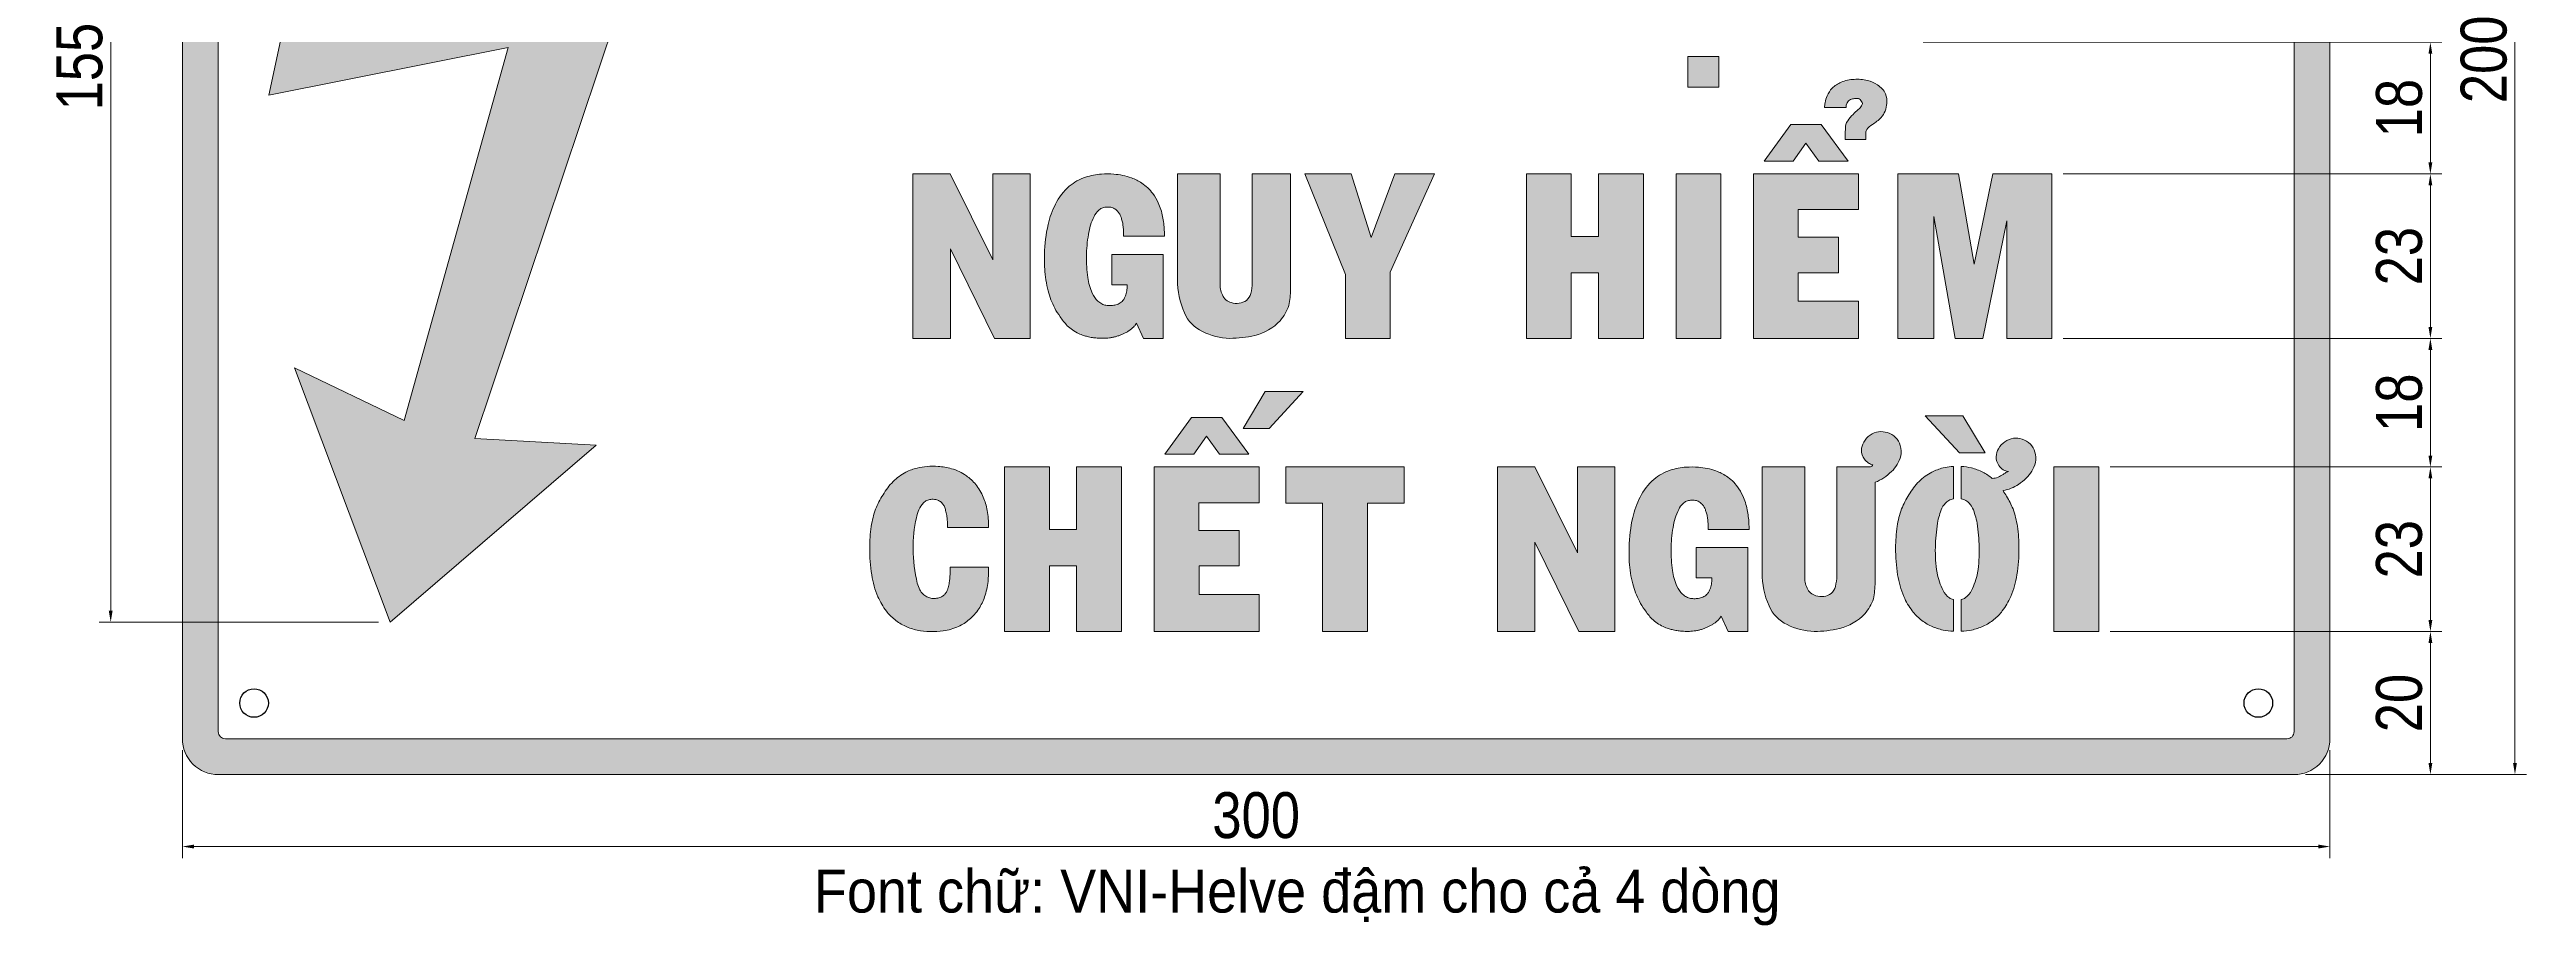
# Model space of a CAD drawing. Header units: millimetres. Extents: x -23083795 to 376618, y 113268 to 3804440.
# Drawn here: x 323511 to 326750, y 125087 to 126233 of the extents above; entities that cross this region are included whole.
import ezdxf

# ---------------------------------------------------------------- set-up
doc = ezdxf.new("R2010")
doc.units = ezdxf.units.MM
doc.header["$LTSCALE"] = 6
doc.layers.add('Netcoban', color=4, linetype='Continuous', lineweight=25)
doc.layers.add('Text', color=7, linetype='Continuous', lineweight=13)
doc.styles.get("Standard").update_dxf_attribs({"font": 'VHELVCN_1.TTF', "height": 60})
doc.styles.add('VNI-HELVE', font='VHELVEN_0.TTF', dxfattribs={"width": 0.9})
doc.dimstyles.new('ISO-5', dxfattribs={"dimtxt": 6, "dimasz": 15, "dimexe": 15, "dimexo": 15, "dimgap": 10, "dimtad": 1, "dimtoh": 1, "dimdec": 1, "dimlfac": 0.166667, "dimtxsty": 'Standard', "dimcen": 25, "dimclrd": 7, "dimclre": 7, "dimadec": 0, "dimazin": 0, "dimtfac": 1, "dimtdec": 1, "dimtmove": 0, "dimatfit": 3, "dimfxl": 1, "dimlwd": 0, "dimlwe": 0, "dimarcsym": 0})

# ---------------------------------------------------------------- blocks, each defined once
blk = doc.blocks.new('*D328')
at = {"layer": 'Defpoints', "color": 0, "transparency": 16777216}
for p in [(325946.4, 126242.9), (326624.6, 126242.9), (326129.6, 126070.6)]:
    blk.add_point(p, dxfattribs=at)
at = {"layer": 'Netcoban', "color": 7, "lineweight": 0, "transparency": 16777216}
for p, q in [((325961.4, 126242.9), (326639.6, 126242.9)), ((326624.6, 126085.6), (326624.6, 126227.9)), ((326144.6, 126070.6), (326639.6, 126070.6))]:
    blk.add_line(p, q, dxfattribs=at)
at = {"layer": 'Netcoban', "color": 7, "transparency": 16777216}
for points in [[(326622.1, 126227.9), (326627.1, 126227.9), (326624.6, 126242.9)], [(326622.1, 126085.6), (326627.1, 126085.6), (326624.6, 126070.6)]]:
    blk.add_solid(points, dxfattribs=at)
at = {"layer": 'Netcoban', "color": 0, "transparency": 16777216, "insert": (326583.9, 126156.8), "char_height": 60, "attachment_point": 5, "rotation": 90}
blk.add_mtext('18', dxfattribs=at)
blk = doc.blocks.new('*D329')
at = {"layer": 'Defpoints', "color": 0, "transparency": 16777216}
for p in [(326129.6, 126070.6), (326129.6, 125855.4), (326624.6, 125855.4)]:
    blk.add_point(p, dxfattribs=at)
at = {"layer": 'Netcoban', "color": 7, "lineweight": 0, "transparency": 16777216}
for p, q in [((326144.6, 126070.6), (326639.6, 126070.6)), ((326624.6, 126055.6), (326624.6, 125870.4)), ((326144.6, 125855.4), (326639.6, 125855.4))]:
    blk.add_line(p, q, dxfattribs=at)
at = {"layer": 'Netcoban', "color": 7, "transparency": 16777216}
for points in [[(326622.1, 126055.6), (326627.1, 126055.6), (326624.6, 126070.6)], [(326622.1, 125870.4), (326627.1, 125870.4), (326624.6, 125855.4)]]:
    blk.add_solid(points, dxfattribs=at)
at = {"layer": 'Netcoban', "color": 0, "transparency": 16777216, "insert": (326583.9, 125963), "char_height": 60, "attachment_point": 5, "rotation": 90}
blk.add_mtext('23', dxfattribs=at)
blk = doc.blocks.new('*D330')
at = {"layer": 'Defpoints', "color": 0, "transparency": 16777216}
for p in [(326129.6, 125855.4), (326624.6, 125855.4), (326191, 125687.1)]:
    blk.add_point(p, dxfattribs=at)
at = {"layer": 'Netcoban', "color": 7, "lineweight": 0, "transparency": 16777216}
for p, q in [((326144.6, 125855.4), (326639.6, 125855.4)), ((326624.6, 125702.1), (326624.6, 125840.4)), ((326206, 125687.1), (326639.6, 125687.1))]:
    blk.add_line(p, q, dxfattribs=at)
at = {"layer": 'Netcoban', "color": 7, "transparency": 16777216}
for points in [[(326622.1, 125840.4), (326627.1, 125840.4), (326624.6, 125855.4)], [(326622.1, 125702.1), (326627.1, 125702.1), (326624.6, 125687.1)]]:
    blk.add_solid(points, dxfattribs=at)
at = {"layer": 'Netcoban', "color": 0, "transparency": 16777216, "insert": (326583.9, 125771.2), "char_height": 60, "attachment_point": 5, "rotation": 90}
blk.add_mtext('18', dxfattribs=at)
blk = doc.blocks.new('*D331')
at = {"layer": 'Defpoints', "color": 0, "transparency": 16777216}
for p in [(326191, 125687.1), (326191, 125471.8), (326624.6, 125471.8)]:
    blk.add_point(p, dxfattribs=at)
at = {"layer": 'Netcoban', "color": 7, "lineweight": 0, "transparency": 16777216}
for p, q in [((326206, 125687.1), (326639.6, 125687.1)), ((326624.6, 125672.1), (326624.6, 125486.8)), ((326206, 125471.8), (326639.6, 125471.8))]:
    blk.add_line(p, q, dxfattribs=at)
at = {"layer": 'Netcoban', "color": 7, "transparency": 16777216}
for points in [[(326622.1, 125672.1), (326627.1, 125672.1), (326624.6, 125687.1)], [(326622.1, 125486.8), (326627.1, 125486.8), (326624.6, 125471.8)]]:
    blk.add_solid(points, dxfattribs=at)
at = {"layer": 'Netcoban', "color": 0, "transparency": 16777216, "insert": (326583.9, 125579.5), "char_height": 60, "attachment_point": 5, "rotation": 90}
blk.add_mtext('23', dxfattribs=at)
blk = doc.blocks.new('*D332')
at = {"layer": 'Defpoints', "color": 0, "transparency": 16777216}
for p in [(326191, 125471.8), (326624.6, 125471.8), (326446.4, 125284.6)]:
    blk.add_point(p, dxfattribs=at)
at = {"layer": 'Netcoban', "color": 7, "lineweight": 0, "transparency": 16777216}
for p, q in [((326206, 125471.8), (326639.6, 125471.8)), ((326624.6, 125299.6), (326624.6, 125456.8)), ((326461.4, 125284.6), (326639.6, 125284.6))]:
    blk.add_line(p, q, dxfattribs=at)
at = {"layer": 'Netcoban', "color": 7, "transparency": 16777216}
for points in [[(326622.1, 125456.8), (326627.1, 125456.8), (326624.6, 125471.8)], [(326622.1, 125299.6), (326627.1, 125299.6), (326624.6, 125284.6)]]:
    blk.add_solid(points, dxfattribs=at)
at = {"layer": 'Netcoban', "color": 0, "transparency": 16777216, "insert": (326583.9, 125378.2), "char_height": 60, "attachment_point": 5, "rotation": 90}
blk.add_mtext('20', dxfattribs=at)
blk = doc.blocks.new('*D333')
at = {"layer": 'Defpoints', "color": 0, "transparency": 16777216}
for p in [(326489.4, 127156.6), (326489.4, 125284.6), (326735.2, 125284.6)]:
    blk.add_point(p, dxfattribs=at)
at = {"layer": 'Netcoban', "color": 7, "lineweight": 0, "transparency": 16777216}
for p, q in [((326504.4, 127156.6), (326750.2, 127156.6)), ((326735.2, 127141.6), (326735.2, 125299.6)), ((326504.4, 125284.6), (326750.2, 125284.6))]:
    blk.add_line(p, q, dxfattribs=at)
at = {"layer": 'Netcoban', "color": 7, "transparency": 16777216}
for points in [[(326732.7, 127141.6), (326737.7, 127141.6), (326735.2, 127156.6)], [(326732.7, 125299.6), (326737.7, 125299.6), (326735.2, 125284.6)]]:
    blk.add_solid(points, dxfattribs=at)
at = {"layer": 'Netcoban', "color": 0, "transparency": 16777216, "insert": (326694.6, 126220.6), "char_height": 60, "attachment_point": 5, "rotation": 90}
blk.add_mtext('200', dxfattribs=at)
blk = doc.blocks.new('*D336')
at = {"layer": 'Defpoints', "color": 0, "transparency": 16777216}
for p in [(323962, 126938.3), (323591.4, 125484), (323956.6, 125484)]:
    blk.add_point(p, dxfattribs=at)
at = {"layer": 'Netcoban', "color": 7, "lineweight": 0, "transparency": 16777216}
for p, q in [((323947, 126938.3), (323576.4, 126938.3)), ((323591.4, 126923.3), (323591.4, 125499)), ((323941.6, 125484), (323576.4, 125484))]:
    blk.add_line(p, q, dxfattribs=at)
at = {"layer": 'Netcoban', "color": 7, "transparency": 16777216}
for points in [[(323588.9, 126923.3), (323593.9, 126923.3), (323591.4, 126938.3)], [(323588.9, 125499), (323593.9, 125499), (323591.4, 125484)]]:
    blk.add_solid(points, dxfattribs=at)
at = {"layer": 'Netcoban', "color": 0, "transparency": 16777216, "insert": (323550.8, 126211.1), "char_height": 60, "attachment_point": 5, "rotation": 90}
blk.add_mtext('155', dxfattribs=at)
blk = doc.blocks.new('*D337')
at = {"layer": 'Defpoints', "color": 0, "transparency": 16777216}
for p in [(323685.2, 125331.4), (326493.2, 125331.4), (323685.2, 125190.4)]:
    blk.add_point(p, dxfattribs=at)
at = {"layer": 'Netcoban', "color": 7, "lineweight": 0, "transparency": 16777216}
for p, q in [((323685.2, 125316.4), (323685.2, 125175.4)), ((326493.2, 125316.4), (326493.2, 125175.4)), ((326478.2, 125190.4), (323700.2, 125190.4))]:
    blk.add_line(p, q, dxfattribs=at)
at = {"layer": 'Netcoban', "color": 7, "transparency": 16777216}
for points in [[(323700.2, 125192.9), (323700.2, 125187.9), (323685.2, 125190.4)], [(326478.2, 125192.9), (326478.2, 125187.9), (326493.2, 125190.4)]]:
    blk.add_solid(points, dxfattribs=at)
at = {"layer": 'Netcoban', "color": 0, "transparency": 16777216, "insert": (325089.2, 125231.1), "char_height": 60, "attachment_point": 5}
blk.add_mtext('300', dxfattribs=at)

msp = doc.modelspace()

# ---------------------------------------------------------------- hatches: boundary and pattern name
at = {"layer": 'Text'}
h = msp.add_hatch(color=1, dxfattribs=at)
h.paths.add_polyline_path([(326493.22156, 127109.82052, 0.4142135624), (326446.42156, 127156.62052), (323732.02156, 127156.62052, 0.4142135624), (323685.22156, 127109.82052), (323685.22156, 125331.42052, 0.4142135624), (323732.02156, 125284.62052), (326446.42156, 125284.62052, 0.4142135624), (326493.22156, 125331.42052)])
h.paths.add_polyline_path([(323732.02156, 127100.46052, -0.4142135624), (323741.38156, 127109.82052), (326437.06156, 127109.82052, -0.4142135624), (326446.42156, 127100.46052), (326446.42156, 125340.78052, -0.4142135624), (326437.06156, 125331.42052), (323741.38156, 125331.42052, -0.4142135624), (323732.02156, 125340.78052)], flags=16)
for color, points in [(1, [(324186.67422, 126938.28005), (323962.03422, 126938.28005), (323798.3689, 126173.69168), (324111.31072, 126236.28005), (323975.33408, 125748.14917), (323831.75607, 125816.73874), (323956.64735, 125484.00881), (324226.2865, 125715.52936), (324067.4849, 125724.52237), (324298.51072, 126414.12005), (323989.63072, 126348.60005)]), (7, [(325694.31144, 126224.14357), (325653.58667, 126224.14357), (325653.58667, 126184.03748), (325694.31144, 126184.03748)]), (7, [(325912.14272, 126175.46188, 0.1556676079), (325901.61305, 126187.071, 0.0987984203), (325888.35173, 126192.82401, 0.0837614333), (325870.9516, 126194.38264, 0.0905455), (325854.18652, 126190.63244, 0.0863099974), (325842.27785, 126182.82308, 0.0731346615), (325835.84196, 126172.81667, 0.0677143528), (325833.1361, 126163.84845, 0.032309865), (325832.31339, 126157.64755), (325860.56386, 126157.64755, -0.3185355404), (325866.25009, 126168.00468, -0.099377674), (325871.36651, 126169.20135, -0.0021465085), (325875.33997, 126169.31009, -0.2662274054), (325879.74884, 126166.91685, 0.0012844063), (325881.59643, 126163.9413, -0.2675841252), (325881.67687, 126161.66424, -0.0026635562), (325880.70749, 126159.85959, -0.107330514), (325876.4089, 126154.87969, 0.0438680462), (325869.71104, 126148.48627, 0.0309649176), (325862.64163, 126140.18529, 0.1683210229), (325859.68133, 126130.32435, -0.0714530581), (325859.17761, 126125.34364), (325859.17761, 126115.58245), (325886.23562, 126115.58245), (325886.23562, 126122.83465, -0.1701869887), (325887.61504, 126128.55274, -0.1182216969), (325895.07664, 126135.36944, 0.0620834901), (325906.32669, 126144.29016, 0.0848101348), (325911.56078, 126152.81418, 0.0713361106), (325913.92325, 126163.00296, 0.1164954554)]), (7, [(325828.11554, 126135.49892), (325788.34622, 126135.49892), (325753.50393, 126087.48757), (325791.39764, 126087.48757), (325808.01206, 126110.84203), (325824.9677, 126087.48757), (325863.10874, 126087.48757)]), (7, [(324793.72393, 126070.63957), (324745.04903, 126070.63957), (324745.04903, 125958.24827), (324689.18078, 126070.63957), (324640.39184, 126070.63957), (324640.39184, 125855.35957), (324689.35701, 125855.35957), (324689.35701, 125972.4286), (324746.88129, 125855.35957), (324793.72393, 125855.35957)]), (7, [(324961.07799, 126032.93493, 0.0548915296), (324954.04202, 126044.88415, 0.0880715821), (324939.5542, 126058.60394, 0.0609793307), (324926.00656, 126065.4773, 0.0700551741), (324903.04391, 126070.29596, 0.0370456507), (324887.09018, 126070.41863, 0.0659222394), (324866.08915, 126066.37707, 0.0936032839), (324844.83967, 126054.4102, 0.0948780463), (324827.00557, 126031.5387, 0.061963803), (324817.15622, 126004.43807, 0.0499158139), (324812.44393, 125965.73525, 0.0217994878), (324812.69037, 125946.38517, 0.0521917773), (324817.23663, 125917.62707, 0.0593789756), (324825.91327, 125895.03892, 0.0490981786), (324832.92066, 125883.78862, 0.0570133426), (324842.27262, 125872.01903, 0.0453588282), (324848.97441, 125866.44198, 0.043361269), (324857.05153, 125861.77778, 0.0272855103), (324863.73761, 125859.16326, 0.0204440213), (324868.55311, 125857.79714, 0.0163862261), (324874.98353, 125856.49155, 0.0124381088), (324881.1981, 125855.80708, 0.0104073665), (324885.52107, 125855.55725, 0.0014834235), (324889.07459, 125855.48751, 0.0158682801), (324893.32801, 125855.61718, 0.026303823), (324897.39178, 125856.02657, 0.0166986898), (324901.93427, 125856.81569, 0.0252953643), (324906.07857, 125857.8649, 0.0279985443), (324910.53119, 125859.32183, 0.0225218165), (324914.32632, 125860.83823, 0.0153851707), (324918.09972, 125862.625, 0.0183156558), (324921.69387, 125864.68206, 0.0153696193), (324924.90826, 125866.88787, 0.0260894592), (324927.96276, 125869.4525, 0.0363904574), (324929.70108, 125871.20101, 0.0006324631), (324931.01867, 125872.73871, 0.022567103), (324932.89847, 125875.28553), (324941.96266, 125855.35957), (324967.52447, 125855.35957), (324967.52447, 125965.38381), (324900.31638, 125965.38381), (324900.31638, 125925.65064), (324920.55791, 125925.65064, -0.0281193953), (324920.25843, 125919.18347, -0.0588228478), (324918.91061, 125912.253, -0.0196332036), (324917.14205, 125908.26316, -0.0585202178), (324914.86455, 125904.84629, -0.1019460542), (324910.11247, 125900.97448, -0.0597458165), (324904.26372, 125898.91393, -0.0334777313), (324898.80029, 125898.27517, -0.0503441457), (324892.65752, 125898.70068, -0.0741120564), (324887.5206, 125900.53391, -0.0414575558), (324882.32132, 125904.14471, -0.0994928213), (324874.92095, 125914.61708, -0.0773123744), (324869.12098, 125935.22529, -0.0343342398), (324867.19879, 125962.89379, -0.0381679203), (324869.92218, 125991.3524, -0.07895851), (324877.27965, 126015.07212, -0.0921101515), (324882.99759, 126022.8848, -0.1002032298), (324887.52296, 126025.84642, -0.0718038646), (324892.55148, 126027.19185, -0.0739357492), (324899.03032, 126026.94697, -0.0929269174), (324904.04704, 126025.09571, -0.0622737801), (324908.22972, 126021.5421, -0.0168732536), (324910.77492, 126017.85905, -0.0323206148), (324912.49211, 126013.78623, -0.0204022396), (324913.93912, 126008.93404, -0.0586917814), (324915.01605, 126003.24496, -0.0202322078), (324915.61675, 125997.11714, -0.0141637515), (324915.9076, 125989.04467), (324969.2158, 125989.04467, 0.0172919723), (324969.0548, 125997.05407, 0.0377523371), (324966.85328, 126014.77057, 0.0605676128)]), (7, [(325042.2481, 126070.63957), (324986.24447, 126070.63957), (324986.24447, 125932.16915, 0.103518247), (324995.34565, 125888.79143, 0.1789353297), (325018.93978, 125864.32436, 0.1026705849), (325054.55342, 125855.42725, 0.0517755734), (325087.5443, 125859.11614, 0.1393828198), (325120.77958, 125878.53956, 0.0835363473), (325131.95752, 125898.29222, 0.0437521872), (325134.12567, 125919.32849), (325134.12567, 126070.63957), (325083.91395, 126070.63957), (325083.91395, 125928.28953, -0.0764465955), (325082.08281, 125914.25637, -0.1461992466), (325076.54437, 125905.06869, -0.2336766233), (325056.64486, 125902.178, -0.2379647379), (325045.10258, 125912.2223, -0.1405272534), (325042.2481, 125927.91986)]), (7, [(325322.20069, 126070.63957), (325270.33295, 126070.63957), (325239.47045, 125987.64918), (325213.60434, 126070.63957), (325152.84567, 126070.63957), (325205.8204, 125939.04349), (325205.8204, 125855.35957), (325264.4592, 125855.35957), (325264.4592, 125941.98052)]), (7, [(325595.78493, 126070.63957), (325536.78894, 126070.63957), (325536.78894, 125988.84854), (325501.286, 125988.84854), (325501.286, 126070.63957), (325442.70352, 126070.63957), (325442.70352, 125855.35957), (325501.24431, 125855.35957), (325501.24431, 125941.09014), (325536.69664, 125941.09014), (325536.69664, 125855.35957), (325595.78493, 125855.35957)]), (7, [(325696.90267, 126070.63957), (325638.24003, 126070.63957), (325638.24003, 125855.35957), (325696.90267, 125855.35957)]), (7, [(325876.66635, 126070.63957), (325739.35777, 126070.63957), (325739.35777, 125855.35957), (325876.58061, 125855.35957), (325876.58061, 125903.99839), (325798.05596, 125903.99839), (325798.05596, 125941.38771), (325850.73792, 125941.38771), (325850.73792, 125987.73026), (325797.898, 125987.73026), (325797.898, 126023.9107), (325876.66635, 126023.9107)]), (7, [(326007.51659, 126070.63957), (325928.3442, 126070.63957), (325928.3442, 125855.35957), (325975.10445, 125855.35957), (325975.10445, 126014.69985), (326003.30542, 125855.35957), (326039.43366, 125855.35957), (326070.89775, 126009.31588), (326070.89775, 125855.35957), (326129.57154, 125855.35957), (326129.57154, 126070.63957), (326052.43008, 126070.63957), (326028.17942, 125952.59887)]), (7, [(325150.56293, 125785.83838), (325101.1777, 125785.83838), (325072.20768, 125737.54122), (325106.03313, 125737.54122)]), (7, [(325044.50701, 125751.95987), (325004.73769, 125751.95987), (324969.8954, 125703.94852), (325007.78911, 125703.94852), (325024.40353, 125727.30297), (325041.35917, 125703.94852), (325079.50021, 125703.94852)]), (7, [(325806.67545, 125687.10052), (325750.67182, 125687.10052), (325750.67182, 125548.6301, 0.103518247), (325759.773, 125505.25238, 0.1789353297), (325783.36713, 125480.78531, 0.1026705849), (325818.98077, 125471.8882, 0.0517755734), (325851.97165, 125475.57709, 0.1393828198), (325885.20692, 125495.0005, 0.0835363473), (325896.38486, 125514.75317, 0.0437521872), (325898.55301, 125535.78944), (325898.55301, 125667.1268, 0.0545969301), (325909.8937, 125672.87468, 0.0457102955), (325919.83208, 125681.09955, 0.0730032537), (325927.27374, 125690.18271, 0.0810527388), (325931.95587, 125701.50485, 0.1376639509), (325931.29474, 125715.25534, 0.1171620693), (325925.38196, 125725.66384, 0.1255115323), (325914.57219, 125732.05367, 0.117923815), (325903.15902, 125733.19978, 0.1079799882), (325892.18097, 125728.81592, 0.134621309), (325883.64403, 125719.60247, 0.1260274708), (325880.67704, 125709.08559, 0.1576656902), (325884.4284, 125697.54643, 0.0914562089), (325889.95835, 125692.19622, 0.0840642413), (325895.62199, 125690.08196, -0.1626804224), (325894.20521, 125688.38604, -0.1593664152), (325889.8606, 125687.10052), (325848.3413, 125687.10052), (325848.3413, 125544.75048, -0.0764465955), (325846.51016, 125530.71732, -0.1461992466), (325840.97171, 125521.52964, -0.2336766233), (325821.0722, 125518.63894, -0.2379647379), (325809.52993, 125528.68324, -0.1405272534), (325806.67545, 125544.3808)]), (7, [(326013.32573, 125754.00619), (325963.98469, 125754.00619), (326008.79529, 125705.64627), (326042.40463, 125705.64627)]), (7, [(324663.66688, 125644.67661, -0.0739357492), (324670.18304, 125644.43031, -0.0929269174), (324675.22865, 125642.56839, -0.0864998522), (324679.19682, 125639.04702, -0.0491950296), (324681.61808, 125635.2027, -0.0217040903), (324683.16262, 125630.29166, -0.0276312888), (324684.56262, 125623.60773, -0.0194830599), (324685.31357, 125617.2436, -0.0088859022), (324685.60929, 125612.68181, -0.0179234515), (324685.70264, 125607.71079), (324739.31787, 125607.71079, 0.0304468281), (324738.81894, 125619.65686, 0.0266829112), (324737.40778, 125630.31866, 0.0540417395), (324732.33913, 125647.70592, 0.0703593306), (324722.51858, 125664.22954, 0.0679255126), (324710.24411, 125675.69311, 0.0873810796), (324690.79065, 125684.85172, 0.0489854518), (324673.53874, 125687.82979, 0.0318563747), (324658.91142, 125687.80615, 0.0409624792), (324645.97495, 125685.75889, 0.0618297921), (324631.1753, 125680.24962, 0.0805508063), (324614.55902, 125668.02108, 0.0653984803), (324601.32434, 125650.642, 0.0528974153), (324591.64476, 125632.04229, 0.0516477706), (324585.91803, 125609.3564, 0.0372256064), (324583.83323, 125581.05301, 0.0420861508), (324586.47694, 125545.85014, 0.0613346497), (324594.65759, 125517.35353, 0.0639496226), (324605.61602, 125498.57093, 0.0574389452), (324616.50962, 125487.43153, 0.063741878), (324630.67281, 125478.60534, 0.0497154644), (324645.8284, 125473.6253, 0.0410710853), (324663.03731, 125471.69576, 0.0417094782), (324680.02259, 125472.65372, 0.0687827128), (324700.0302, 125478.48212, 0.0665008331), (324713.91798, 125487.34869, 0.0744679562), (324726.5238, 125501.62036, 0.0584983561), (324734.07927, 125517.03016, 0.0556236527), (324738.56039, 125537.29161, 0.0314591512), (324739.35493, 125556.00473), (324689.08151, 125556.00473, -0.0143480906), (324688.93412, 125547.28119, -0.0127390319), (324688.59576, 125541.94968, -0.0239466578), (324687.89647, 125536.00387, -0.0337129831), (324686.46595, 125529.12352, -0.0353058244), (324685.07853, 125525.28976, -0.0614372468), (324682.90834, 125521.62642, -0.0714503844), (324679.97485, 125518.61301, -0.0867926809), (324675.44658, 125516.19776, -0.0765277413), (324669.95169, 125515.11772, -0.0665722714), (324663.77354, 125515.44541, -0.0741120564), (324658.60702, 125517.2892, -0.053660339), (324653.45346, 125520.96027, -0.0911234134), (324649.37982, 125526.32796, -0.0561140475), (324646.0702, 125534.95624, -0.0504775258), (324640.61082, 125579.77042, -0.0580054644), (324644.87424, 125620.65253, -0.0539883833), (324648.3071, 125631.23561, -0.0769786842), (324654.05797, 125640.34475, -0.1002032298), (324658.6094, 125643.32342, -0.0718038646)]), (7, [(324913.29414, 125687.10052), (324854.29815, 125687.10052), (324854.29815, 125605.30948), (324818.79521, 125605.30948), (324818.79521, 125687.10052), (324760.21274, 125687.10052), (324760.21274, 125471.82052), (324818.75352, 125471.82052), (324818.75352, 125557.55108), (324854.20585, 125557.55108), (324854.20585, 125471.82052), (324913.29414, 125471.82052)]), (7, [(325093.05782, 125687.10052), (324955.74924, 125687.10052), (324955.74924, 125471.82052), (325092.97208, 125471.82052), (325092.97208, 125520.45934), (325014.44744, 125520.45934), (325014.44744, 125557.84866), (325067.12939, 125557.84866), (325067.12939, 125604.1912), (325014.28947, 125604.1912), (325014.28947, 125640.37164), (325093.05782, 125640.37164)]), (7, [(325282.71347, 125687.10052), (325128.07517, 125687.10052), (325128.07517, 125639.84438), (325175.80019, 125639.84438), (325175.80019, 125471.82052), (325234.69064, 125471.82052), (325234.69064, 125639.84438), (325282.71347, 125639.84438)]), (7, [(325558.15127, 125687.10052), (325509.47638, 125687.10052), (325509.47638, 125574.70921), (325453.60813, 125687.10052), (325404.81919, 125687.10052), (325404.81919, 125471.82052), (325453.78435, 125471.82052), (325453.78435, 125588.88954), (325511.30863, 125471.82052), (325558.15127, 125471.82052)]), (7, [(325725.50533, 125649.39587, 0.0548915296), (325718.46937, 125661.34509, 0.0880715821), (325703.98154, 125675.06489, 0.0609793307), (325690.43391, 125681.93824, 0.0700551741), (325667.47125, 125686.7569, 0.0370456507), (325651.51752, 125686.87957, 0.0659222394), (325630.51649, 125682.83802, 0.0936032839), (325609.26701, 125670.87115, 0.0948780463), (325591.43291, 125647.99965, 0.061963803), (325581.58356, 125620.89901, 0.0499158139), (325576.87127, 125582.19619, 0.0217994878), (325577.11771, 125562.84611, 0.0521917773), (325581.66398, 125534.08801, 0.0593789756), (325590.34061, 125511.49987, 0.0490981786), (325597.348, 125500.24956, 0.0570133426), (325606.69997, 125488.47997, 0.0453588282), (325613.40175, 125482.90292, 0.043361269), (325621.47887, 125478.23873, 0.0272855103), (325628.16495, 125475.62421, 0.0204440213), (325632.98045, 125474.25808, 0.0163862261), (325639.41088, 125472.9525, 0.0124381088), (325645.62544, 125472.26803, 0.0104073665), (325649.94841, 125472.0182, 0.0014834235), (325653.50194, 125471.94846, 0.0158682801), (325657.75535, 125472.07813, 0.026303823), (325661.81912, 125472.48752, 0.0166986898), (325666.36161, 125473.27663, 0.0252953643), (325670.50592, 125474.32585, 0.0279985443), (325674.95854, 125475.78278, 0.0225218165), (325678.75367, 125477.29918, 0.0153851707), (325682.52707, 125479.08595, 0.0183156558), (325686.12121, 125481.143, 0.0153696193), (325689.3356, 125483.34882, 0.0260894592), (325692.3901, 125485.91344, 0.0363904574), (325694.12843, 125487.66196, 0.0006324631), (325695.44602, 125489.19965, 0.022567103), (325697.32581, 125491.74648), (325706.39, 125471.82052), (325731.95182, 125471.82052), (325731.95182, 125581.84476), (325664.74373, 125581.84476), (325664.74373, 125542.11158), (325684.98526, 125542.11158, -0.0281193953), (325684.68578, 125535.64442, -0.0588228478), (325683.33796, 125528.71395, -0.0196332036), (325681.5694, 125524.7241, -0.0585202178), (325679.2919, 125521.30724, -0.1019460542), (325674.53982, 125517.43543, -0.0597458165), (325668.69107, 125515.37487, -0.0334777313), (325663.22764, 125514.73611, -0.0503441457), (325657.08487, 125515.16162, -0.0741120564), (325651.94794, 125516.99486, -0.0414575558), (325646.74867, 125520.60566, -0.0994928213), (325639.34829, 125531.07803, -0.0773123744), (325633.54832, 125551.68623, -0.0343342398), (325631.62614, 125579.35473, -0.0381679203), (325634.34953, 125607.81334, -0.07895851), (325641.707, 125631.53307, -0.0921101515), (325647.42494, 125639.34574, -0.1002032298), (325651.9503, 125642.30736, -0.0718038646), (325656.97883, 125643.6528, -0.0739357492), (325663.45767, 125643.40791, -0.0929269174), (325668.47438, 125641.55665, -0.0622737801), (325672.65707, 125638.00304, -0.0168732536), (325675.20227, 125634.31999, -0.0323206148), (325676.91946, 125630.24718, -0.0204022396), (325678.36647, 125625.39498, -0.0586917814), (325679.4434, 125619.70591, -0.0202322078), (325680.0441, 125613.57809, -0.0141637515), (325680.33494, 125605.50562), (325733.64315, 125605.50562, 0.0172919723), (325733.48215, 125613.51501, 0.0377523371), (325731.28063, 125631.23152, 0.0605676128)]), (7, [(326191.02328, 125687.10052), (326132.36064, 125687.10052), (326132.36064, 125471.82052), (326191.02328, 125471.82052)])]:
    msp.add_hatch(color=color, dxfattribs=at).paths.add_polyline_path(points)
h = msp.add_hatch(color=7, dxfattribs=at)
h.paths.add_polyline_path([(326086.63137, 125581.17964, 0.0372256064), (326084.54657, 125609.48303, 0.0516477706), (326078.81985, 125632.16891, 0.0450290824), (326070.4561, 125648.79687, 0.0190975675), (326065.77679, 125656.15612, 0.0953618215), (326086.06015, 125664.30433, 0.0457102955), (326095.99852, 125672.52919, 0.0730032537), (326103.44019, 125681.61235, 0.0810527388), (326108.12232, 125692.93449, 0.1376639509), (326107.46119, 125706.68499, 0.1171620693), (326101.5484, 125717.09349, 0.1255115323), (326090.73864, 125723.48331, 0.117923815), (326079.32546, 125724.62943, 0.1079799882), (326068.34742, 125720.24557, 0.134621309), (326059.81047, 125711.03212, 0.1260274708), (326056.84348, 125700.51524, 0.1654459124), (326060.36753, 125689.02911, 0.1009822461), (326065.98168, 125683.47537, 0.1186118137), (326073.06308, 125681.11975, 0.0797449007), (326069.3382, 125679.72985, 0.0301045397), (326065.79499, 125677.42622, -0.0584306583), (326059.29703, 125673.64644, -0.0355237616), (326051.76724, 125672.01264, 0.0584764421), (326039.28931, 125680.37625, 0.0618297921), (326024.48966, 125685.88552, 0.0547246102), (326011.15715, 125687.76272), (326011.15715, 125645.24236, -0.0826516441), (326014.1634, 125644.63385, -0.0749445956), (326019.5879, 125641.40254, -0.1086374568), (326025.97318, 125633.41512, -0.0568566961), (326031.8164, 125613.74046, -0.0324230541), (326034.64703, 125582.17348, -0.0440244438), (326032.49886, 125548.66262, -0.0558507807), (326024.62666, 125525.45781, -0.120606602), (326016.45993, 125515.91221, -0.1293831347), (326011.15715, 125513.8224), (326011.15715, 125472.16794, 0.0353761339), (326024.63621, 125473.75193, 0.0497154644), (326039.7918, 125478.73197, 0.063741878), (326053.95499, 125487.55816, 0.0574389452), (326064.84858, 125498.69756, 0.0639496226), (326075.80702, 125517.48016, 0.0613346497), (326083.98767, 125545.97676, 0.0420861508)])
h.paths.add_polyline_path([(325977.30024, 125582.17348, -0.0324230541), (325980.13088, 125613.74046, -0.0568566961), (325985.97409, 125633.41512, -0.1086374568), (325992.35938, 125641.40254, -0.0752128512), (325997.82377, 125644.63385, -0.0826516441), (326000.83001, 125645.24236), (326000.83001, 125687.81236, 0.0232652043), (325997.98212, 125687.71463, 0.0333901455), (325987.45762, 125685.88552, 0.0618297921), (325972.65797, 125680.37625, 0.0805508063), (325956.04169, 125668.1477, 0.0653984803), (325942.807, 125650.76862, 0.0528974153), (325933.12742, 125632.16891, 0.0516477706), (325927.4007, 125609.48303, 0.0372256064), (325925.3159, 125581.17964, 0.0420861508), (325927.95961, 125545.97676, 0.0613346497), (325936.14025, 125517.48016, 0.0639496226), (325947.09869, 125498.69756, 0.0574389452), (325957.99228, 125487.55816, 0.063741878), (325972.15547, 125478.73197, 0.0497154644), (325987.31106, 125473.75193, 0.0433906939), (326000.83001, 125472.17354), (326000.83001, 125513.8136, -0.1336125307), (325995.61824, 125515.80175, -0.1210635192), (325987.32061, 125525.45781, -0.0558507807), (325979.44842, 125548.66262, -0.0440244438)])

# ---------------------------------------------------------------- linework, layer by layer
at = {"color": 1}
for centre in [(323778.82156, 125378.22052), (326399.62156, 125378.22052)]:
    msp.add_circle(centre, 18.72, dxfattribs=at)
at = {"layer": 'Text', "color": 1}
for points in [[(323732.02156, 125284.62052), (326446.42156, 125284.62052, 0.4142135624), (326493.22156, 125331.42052), (326493.22156, 127109.82052, 0.4142135624), (326446.42156, 127156.62052), (323732.02156, 127156.62052, 0.4142135624), (323685.22156, 127109.82052), (323685.22156, 125331.42052, 0.4142135624)], [(323741.38156, 125331.42052), (326437.06156, 125331.42052, 0.4142135624), (326446.42156, 125340.78052), (326446.42156, 127100.46052, 0.4142135624), (326437.06156, 127109.82052), (323741.38156, 127109.82052, 0.4142135624), (323732.02156, 127100.46052), (323732.02156, 125340.78052, 0.4142135624)]]:
    msp.add_lwpolyline(points, format="xyb", close=True, dxfattribs=at)
for points in [[(323975.33408, 125748.14917), (324111.31072, 126236.28005), (323798.3689, 126173.69168), (323962.03422, 126938.28005), (324186.67422, 126938.28005), (323989.63072, 126348.60005), (324298.51072, 126414.12005), (324067.4849, 125724.52237)], [(324067.4849, 125724.52237), (324226.2865, 125715.52936), (323956.64735, 125484.00881), (323831.75607, 125816.73874), (323975.33408, 125748.14917)]]:
    msp.add_lwpolyline(points, dxfattribs=at)
at = {"layer": 'Text', "color": 7}
for points in [[(325653.58667, 126184.03748), (325694.31144, 126184.03748), (325694.31144, 126224.14357), (325653.58667, 126224.14357)], [(325753.50393, 126087.48757), (325791.39764, 126087.48757), (325808.01206, 126110.84203), (325824.9677, 126087.48757), (325863.10874, 126087.48757), (325828.11554, 126135.49892), (325788.34622, 126135.49892)], [(324640.39184, 126070.63957), (324640.39184, 125855.35957), (324689.35701, 125855.35957), (324689.35701, 125972.4286), (324746.88129, 125855.35957), (324793.72393, 125855.35957), (324793.72393, 126070.63957), (324745.04903, 126070.63957), (324745.04903, 125958.24827), (324689.18078, 126070.63957)], [(325152.84567, 126070.63957), (325213.60434, 126070.63957), (325239.47045, 125987.64918), (325270.33295, 126070.63957), (325322.20069, 126070.63957), (325264.4592, 125941.98052), (325264.4592, 125855.35957), (325205.8204, 125855.35957), (325205.8204, 125939.04349)], [(325442.70352, 126070.63957), (325442.70352, 125855.35957), (325501.24431, 125855.35957), (325501.24431, 125941.09014), (325536.69664, 125941.09014), (325536.69664, 125855.35957), (325595.78493, 125855.35957), (325595.78493, 126070.63957), (325536.78894, 126070.63957), (325536.78894, 125988.84854), (325501.286, 125988.84854), (325501.286, 126070.63957)], [(325638.24003, 125855.35957), (325696.90267, 125855.35957), (325696.90267, 126070.63957), (325638.24003, 126070.63957)], [(325739.35777, 126070.63957), (325739.35777, 125855.35957), (325876.58061, 125855.35957), (325876.58061, 125903.99839), (325798.05596, 125903.99839), (325798.05596, 125941.38771), (325850.73792, 125941.38771), (325850.73792, 125987.73026), (325797.898, 125987.73026), (325797.898, 126023.9107), (325876.66635, 126023.9107), (325876.66635, 126070.63957)], [(325928.3442, 125855.35957), (325928.3442, 126070.63957), (326007.51659, 126070.63957), (326028.17942, 125952.59887), (326052.43008, 126070.63957), (326129.57154, 126070.63957), (326129.57154, 125855.35957), (326070.89775, 125855.35957), (326070.89775, 126009.31588), (326039.43366, 125855.35957), (326003.30542, 125855.35957), (325975.10445, 126014.69985), (325975.10445, 125855.28478)], [(325072.20768, 125737.54122), (325106.03313, 125737.54122), (325150.56293, 125785.83838), (325101.1777, 125785.83838)], [(324969.8954, 125703.94852), (325007.78911, 125703.94852), (325024.40353, 125727.30297), (325041.35917, 125703.94852), (325079.50021, 125703.94852), (325044.50701, 125751.95987), (325004.73769, 125751.95987)], [(326008.79529, 125705.64627), (326042.40463, 125705.64627), (326013.32573, 125754.00619), (325963.98469, 125754.00619)], [(324760.21274, 125687.10052), (324760.21274, 125471.82052), (324818.75352, 125471.82052), (324818.75352, 125557.55108), (324854.20585, 125557.55108), (324854.20585, 125471.82052), (324913.29414, 125471.82052), (324913.29414, 125687.10052), (324854.29815, 125687.10052), (324854.29815, 125605.30948), (324818.79521, 125605.30948), (324818.79521, 125687.10052)], [(324955.74924, 125687.10052), (324955.74924, 125471.82052), (325092.97208, 125471.82052), (325092.97208, 125520.45934), (325014.44744, 125520.45934), (325014.44744, 125557.84866), (325067.12939, 125557.84866), (325067.12939, 125604.1912), (325014.28947, 125604.1912), (325014.28947, 125640.37164), (325093.05782, 125640.37164), (325093.05782, 125687.10052)], [(325128.07517, 125687.10052), (325128.07517, 125639.84438), (325175.80019, 125639.84438), (325175.80019, 125471.82052), (325234.69064, 125471.82052), (325234.69064, 125639.84438), (325282.71347, 125639.84438), (325282.71347, 125687.10052)], [(325404.81919, 125687.10052), (325404.81919, 125471.82052), (325453.78435, 125471.82052), (325453.78435, 125588.88954), (325511.30863, 125471.82052), (325558.15127, 125471.82052), (325558.15127, 125687.10052), (325509.47638, 125687.10052), (325509.47638, 125574.70921), (325453.60813, 125687.10052)], [(326132.36064, 125471.82052), (326191.02328, 125471.82052), (326191.02328, 125687.10052), (326132.36064, 125687.10052)]]:
    msp.add_lwpolyline(points, close=True, dxfattribs=at)
for points in [[(325832.31339, 126157.64755), (325860.56386, 126157.64755, -0.3185355404), (325866.25009, 126168.00468, -0.099377674), (325871.36651, 126169.20135, -0.0021465085), (325875.33997, 126169.31009, -0.2662274054), (325879.74884, 126166.91685, 0.0012844063), (325881.59643, 126163.9413, -0.2675841252), (325881.67687, 126161.66424, -0.0026635562), (325880.70749, 126159.85959, -0.107330514), (325876.4089, 126154.87969, 0.0438680462), (325869.71104, 126148.48627, 0.0309649176), (325862.64163, 126140.18529, 0.1683210229), (325859.68133, 126130.32435, -0.0714530581), (325859.17761, 126125.34364), (325859.17761, 126115.58245), (325886.23562, 126115.58245), (325886.23562, 126122.83465, -0.1701869887), (325887.61504, 126128.55274, -0.1182216969), (325895.07664, 126135.36944, 0.0620834901), (325906.32669, 126144.29016, 0.0848101348), (325911.56078, 126152.81418, 0.0713361106), (325913.92325, 126163.00296, 0.1164954554), (325912.14272, 126175.46188, 0.1556676079), (325901.61305, 126187.071, 0.0987984203), (325888.35173, 126192.82401, 0.0837614333), (325870.9516, 126194.38264, 0.0905455), (325854.18652, 126190.63244, 0.0863099974), (325842.27785, 126182.82308, 0.0731346615), (325835.84196, 126172.81667, 0.0677143528), (325833.1361, 126163.84845, 0.032309865)], [(324913.93912, 126008.93404, 0.0204022396), (324912.49211, 126013.78623, 0.0323206148), (324910.77492, 126017.85905, 0.0168732536), (324908.22972, 126021.5421, 0.0622737801), (324904.04704, 126025.09571, 0.0929269174), (324899.03032, 126026.94697, 0.0739357492), (324892.55148, 126027.19185, 0.0718038646), (324887.52296, 126025.84642, 0.1002032298), (324882.99759, 126022.8848, 0.0921101515), (324877.27965, 126015.07212, 0.07895851), (324869.92218, 125991.3524, 0.0381679203), (324867.19879, 125962.89379, 0.0343342398), (324869.12098, 125935.22529, 0.0773123744), (324874.92095, 125914.61708, 0.0994928213), (324882.32132, 125904.14471, 0.0414575558), (324887.5206, 125900.53391, 0.0741120564), (324892.65752, 125898.70068, 0.0503441457), (324898.80029, 125898.27517, 0.0334777313), (324904.26372, 125898.91393, 0.0597458165), (324910.11247, 125900.97448, 0.1019460542), (324914.86455, 125904.84629, 0.0585202178), (324917.14205, 125908.26316, 0.0196332036), (324918.91061, 125912.253, 0.0588228478), (324920.25843, 125919.18347, 0.0281193953), (324920.55791, 125925.65064), (324900.31638, 125925.65064), (324900.31638, 125965.38381), (324967.52447, 125965.38381), (324967.52447, 125855.35957), (324941.96266, 125855.35957), (324932.89847, 125875.28553, -0.022567103), (324931.01867, 125872.73871, -0.0006324631), (324929.70108, 125871.20101, -0.0363904574), (324927.96276, 125869.4525, -0.0260894592), (324924.90826, 125866.88787, -0.0153696193), (324921.69387, 125864.68206, -0.0183156558), (324918.09972, 125862.625, -0.0153851707), (324914.32632, 125860.83823, -0.0225218165), (324910.53119, 125859.32183, -0.0279985443), (324906.07857, 125857.8649, -0.0252953643), (324901.93427, 125856.81569, -0.0166986898), (324897.39178, 125856.02657, -0.026303823), (324893.32801, 125855.61718, -0.0158682801), (324889.07459, 125855.48751, -0.0014834235), (324885.52107, 125855.55725, -0.0104073665), (324881.1981, 125855.80708, -0.0124381088), (324874.98353, 125856.49155, -0.0163862261), (324868.55311, 125857.79714, -0.0204440213), (324863.73761, 125859.16326, -0.0272855103), (324857.05153, 125861.77778, -0.043361269), (324848.97441, 125866.44198, -0.0453588282), (324842.27262, 125872.01903, -0.0570133426), (324832.92066, 125883.78862, -0.0490981786), (324825.91327, 125895.03892, -0.0593789756), (324817.23663, 125917.62707, -0.0521917773), (324812.69037, 125946.38517, -0.0217994878), (324812.44393, 125965.73525, -0.0499158139), (324817.15622, 126004.43807, -0.0612624827), (324826.85748, 126031.24786, -0.0959458378), (324844.83967, 126054.4102, -0.0936032839), (324866.08915, 126066.37707, -0.0659222394), (324887.09018, 126070.41863, -0.0370456507), (324903.04391, 126070.29596, -0.0700551741), (324926.00656, 126065.4773, -0.0609793307), (324939.5542, 126058.60394, -0.0880715821), (324954.04202, 126044.88415, -0.0548915296), (324961.07799, 126032.93493, -0.0605676128), (324966.85328, 126014.77057, -0.0377523371), (324969.0548, 125997.05407, -0.0172919723), (324969.2158, 125989.04467), (324915.9076, 125989.04467, 0.0141637515), (324915.61675, 125997.11714, 0.0202322078), (324915.01605, 126003.24496, 0.0586917814), (324913.93912, 126008.93404, 0.0026355453)], [(325134.12567, 125919.32849), (325134.12567, 126070.63957), (325083.91395, 126070.63957), (325083.91395, 125928.28953, -0.0764465955), (325082.08281, 125914.25637, -0.1461992466), (325076.54437, 125905.06869, -0.2336766233), (325056.64486, 125902.178, -0.2379647379), (325045.10258, 125912.2223, -0.1405272534), (325042.2481, 125927.91986), (325042.2481, 126070.63957), (324986.24447, 126070.63957), (324986.24447, 125932.27965, 0.1037763351), (324995.34565, 125888.79143, 0.1789353297), (325018.93978, 125864.32436, 0.1026705849), (325054.55342, 125855.42725, 0.0517755734), (325087.5443, 125859.11614, 0.1393828198), (325120.77958, 125878.53956, 0.0835363473), (325131.95752, 125898.29222, 0.0437521872)], [(325890.27441, 125687.10052), (325848.3413, 125687.10052), (325848.3413, 125544.75048, -0.0764465955), (325846.51016, 125530.71732, -0.1461992466), (325840.97171, 125521.52964, -0.2336766233), (325821.0722, 125518.63894, -0.2379647379), (325809.52993, 125528.68324, -0.1405272534), (325806.67545, 125544.3808), (325806.67545, 125687.10052), (325750.67182, 125687.10052), (325750.67182, 125548.7406, 0.1037763351), (325759.773, 125505.25238, 0.1789353297), (325783.36713, 125480.78531, 0.1026705849), (325818.98077, 125471.8882, 0.0517755734), (325851.97165, 125475.57709, 0.1393828198), (325885.20692, 125495.0005, 0.0835363473), (325896.38486, 125514.75317, 0.0437521872), (325898.55301, 125535.78944), (325898.55301, 125667.1268, 0.0545969301), (325909.8937, 125672.87468, 0.0457102955), (325919.83208, 125681.09955, 0.0730032537), (325927.27374, 125690.18271, 0.0810527388), (325931.95587, 125701.50485, 0.1376639509), (325931.29474, 125715.25534, 0.1171620693), (325925.38196, 125725.66384, 0.1255115323), (325914.57219, 125732.05367, 0.117923815), (325903.15902, 125733.19978, 0.1079799882), (325892.18097, 125728.81592, 0.134621309), (325883.64403, 125719.60247, 0.1260274708), (325880.67704, 125709.08559, 0.1576656902), (325884.4284, 125697.54643, 0.0914562089), (325889.95835, 125692.19622, 0.0840642413), (325895.62199, 125690.08196, -0.1626804224), (325894.20521, 125688.38604, -0.1448411037), (325890.27441, 125687.10052, 0.1448411037)], [(326011.15715, 125472.16794, 0.0353761339), (326024.63621, 125473.75193, 0.0497154644), (326039.7918, 125478.73197, 0.063741878), (326053.95499, 125487.55816, 0.0574389452), (326064.84858, 125498.69756, 0.0639496226), (326075.80702, 125517.48016, 0.0613346497), (326083.98767, 125545.97676, 0.0420861508), (326086.63137, 125581.17964, 0.0372256064), (326084.54657, 125609.48303, 0.0516477706), (326078.81985, 125632.16891, 0.0450290824), (326070.4561, 125648.79687, 0.0190975675), (326065.77679, 125656.15612, 0.0953618215), (326086.06015, 125664.30433, 0.0457102955), (326095.99852, 125672.52919, 0.0730032537), (326103.44019, 125681.61235, 0.0810527388), (326108.12232, 125692.93449, 0.1376639509), (326107.46119, 125706.68499, 0.1171620693), (326101.5484, 125717.09349, 0.1255115323), (326090.73864, 125723.48331, 0.117923815), (326079.32546, 125724.62943, 0.1079799882), (326068.34742, 125720.24557, 0.134621309), (326059.81047, 125711.03212, 0.1260274708), (326056.84348, 125700.51524, 0.1654459124), (326060.36753, 125689.02911, 0.1009822461), (326065.98168, 125683.47537, 0.1186118137), (326073.06308, 125681.11975, 0.0797449007), (326069.3382, 125679.72985, 0.0301045397), (326065.79499, 125677.42622, -0.0584306583), (326059.29703, 125673.64644, -0.0355237616), (326051.76724, 125672.01264, 0.0584764421), (326039.28931, 125680.37625, 0.0618297921), (326024.48966, 125685.88552, 0.0547246102), (326011.15715, 125687.76272), (326011.15715, 125645.24236, -0.0826516441), (326014.1634, 125644.63385, -0.0749445956), (326019.5879, 125641.40254, -0.1086374568), (326025.97318, 125633.41512, -0.0568566961), (326031.8164, 125613.74046, -0.0324230541), (326034.64703, 125582.17348, -0.0440244438), (326032.49886, 125548.66262, -0.0558507807), (326024.62666, 125525.45781, -0.120606602), (326016.45993, 125515.91221, -0.1293831347), (326011.15715, 125513.8224)], [(324685.70264, 125607.71079, 0.0179234515), (324685.60929, 125612.68181, 0.0088859022), (324685.31357, 125617.2436, 0.0194830599), (324684.56262, 125623.60773, 0.0276312888), (324683.16262, 125630.29166, 0.0217040903), (324681.61808, 125635.2027, 0.0491950296), (324679.19682, 125639.04702, 0.0864998522), (324675.22865, 125642.56839, 0.0929269174), (324670.18304, 125644.43031, 0.0739357492), (324663.66688, 125644.67661, 0.0718038646), (324658.6094, 125643.32342, 0.1002032298), (324654.05797, 125640.34475, 0.0769786842), (324648.3071, 125631.23561, 0.0539883833), (324644.87424, 125620.65253, 0.0580054644), (324640.61082, 125579.77042, 0.0504775258), (324646.0702, 125534.95624, 0.0561140475), (324649.37982, 125526.32796, 0.0911234134), (324653.45346, 125520.96027, 0.053660339), (324658.60702, 125517.2892, 0.0741120564), (324663.77354, 125515.44541, 0.0665722714), (324669.95169, 125515.11772, 0.0765277413), (324675.44658, 125516.19776, 0.0867926809), (324679.97485, 125518.61301, 0.0714503844), (324682.90834, 125521.62642, 0.0614372468), (324685.07853, 125525.28976, 0.0353058244), (324686.46595, 125529.12352, 0.0337129831), (324687.89647, 125536.00387, 0.0239466578), (324688.59576, 125541.94968, 0.0127390319), (324688.93412, 125547.28119, 0.0143480906), (324689.08151, 125556.00473), (324739.35493, 125556.00473, -0.0314591512), (324738.56039, 125537.29161, -0.0556236527), (324734.07927, 125517.03016, -0.0584983561), (324726.5238, 125501.62036, -0.0744679562), (324713.91798, 125487.34869, -0.0665008331), (324700.0302, 125478.48212, -0.0687827128), (324680.02259, 125472.65372, -0.0417094782), (324663.03731, 125471.69576, -0.0410710853), (324645.8284, 125473.6253, -0.0497154644), (324630.67281, 125478.60534, -0.063741878), (324616.50962, 125487.43153, -0.0574389452), (324605.61602, 125498.57093, -0.0639496226), (324594.65759, 125517.35353, -0.0613346497), (324586.47694, 125545.85014, -0.0420861508), (324583.83323, 125581.05301, -0.0372256064), (324585.91803, 125609.3564, -0.0516477706), (324591.64476, 125632.04229, -0.0528974153), (324601.32434, 125650.642, -0.0653984803), (324614.55902, 125668.02108, -0.0805508063), (324631.1753, 125680.24962, -0.0618297921), (324645.97495, 125685.75889, -0.0409624792), (324658.91142, 125687.80615, -0.0318563747), (324673.53874, 125687.82979, -0.0489854518), (324690.79065, 125684.85172, -0.0873810796), (324710.24411, 125675.69311, -0.0679255126), (324722.51858, 125664.22954, -0.0703593306), (324732.33913, 125647.70592, -0.0540417395), (324737.40778, 125630.31866, -0.0266829112), (324738.81894, 125619.65686, -0.0304468281), (324739.31787, 125607.71079), (324685.70264, 125607.71079)], [(325678.36647, 125625.39498, 0.0204022396), (325676.91946, 125630.24718, 0.0323206148), (325675.20227, 125634.31999, 0.0168732536), (325672.65707, 125638.00304, 0.0622737801), (325668.47438, 125641.55665, 0.0929269174), (325663.45767, 125643.40791, 0.0739357492), (325656.97883, 125643.6528, 0.0718038646), (325651.9503, 125642.30736, 0.1002032298), (325647.42494, 125639.34574, 0.0921101515), (325641.707, 125631.53307, 0.07895851), (325634.34953, 125607.81334, 0.0381679203), (325631.62614, 125579.35473, 0.0343342398), (325633.54832, 125551.68623, 0.0773123744), (325639.34829, 125531.07803, 0.0994928213), (325646.74867, 125520.60566, 0.0414575558), (325651.94794, 125516.99486, 0.0741120564), (325657.08487, 125515.16162, 0.0503441457), (325663.22764, 125514.73611, 0.0334777313), (325668.69107, 125515.37487, 0.0597458165), (325674.53982, 125517.43543, 0.1019460542), (325679.2919, 125521.30724, 0.0585202178), (325681.5694, 125524.7241, 0.0196332036), (325683.33796, 125528.71395, 0.0588228478), (325684.68578, 125535.64442, 0.0281193953), (325684.98526, 125542.11158), (325664.74373, 125542.11158), (325664.74373, 125581.84476), (325731.95182, 125581.84476), (325731.95182, 125471.82052), (325706.39, 125471.82052), (325697.32581, 125491.74648, -0.022567103), (325695.44602, 125489.19965, -0.0006324631), (325694.12843, 125487.66196, -0.0363904574), (325692.3901, 125485.91344, -0.0260894592), (325689.3356, 125483.34882, -0.0153696193), (325686.12121, 125481.143, -0.0183156558), (325682.52707, 125479.08595, -0.0153851707), (325678.75367, 125477.29918, -0.0225218165), (325674.95854, 125475.78278, -0.0279985443), (325670.50592, 125474.32585, -0.0252953643), (325666.36161, 125473.27663, -0.0166986898), (325661.81912, 125472.48752, -0.026303823), (325657.75535, 125472.07813, -0.0158682801), (325653.50194, 125471.94846, -0.0014834235), (325649.94841, 125472.0182, -0.0104073665), (325645.62544, 125472.26803, -0.0124381088), (325639.41088, 125472.9525, -0.0163862261), (325632.98045, 125474.25808, -0.0204440213), (325628.16495, 125475.62421, -0.0272855103), (325621.47887, 125478.23873, -0.043361269), (325613.40175, 125482.90292, -0.0453588282), (325606.69997, 125488.47997, -0.0570133426), (325597.348, 125500.24956, -0.0490981786), (325590.34061, 125511.49987, -0.0593789756), (325581.66398, 125534.08801, -0.0521917773), (325577.11771, 125562.84611, -0.0217994878), (325576.87127, 125582.19619, -0.0499158139), (325581.58356, 125620.89901, -0.0612624827), (325591.28482, 125647.70881, -0.0959458378), (325609.26701, 125670.87115, -0.0936032839), (325630.51649, 125682.83802, -0.0659222394), (325651.51752, 125686.87957, -0.0370456507), (325667.47125, 125686.7569, -0.0700551741), (325690.43391, 125681.93824, -0.0609793307), (325703.98154, 125675.06489, -0.0880715821), (325718.46937, 125661.34509, -0.0548915296), (325725.50533, 125649.39587, -0.0605676128), (325731.28063, 125631.23152, -0.0377523371), (325733.48215, 125613.51501, -0.0172919723), (325733.64315, 125605.50562), (325680.33494, 125605.50562, 0.0141637515), (325680.0441, 125613.57809, 0.0202322078), (325679.4434, 125619.70591, 0.0586917814), (325678.36647, 125625.39498, 0.0026355453)], [(326000.83001, 125513.8136, -0.1336125307), (325995.61824, 125515.80175, -0.1210635192), (325987.32061, 125525.45781, -0.0558507807), (325979.44842, 125548.66262, -0.0440244438), (325977.30024, 125582.17348, -0.0324230541), (325980.13088, 125613.74046, -0.0568566961), (325985.97409, 125633.41512, -0.1086374568), (325992.35938, 125641.40254, -0.0752128512), (325997.82377, 125644.63385, -0.0826516441), (326000.83001, 125645.24236), (326000.83001, 125687.81236, 0.0232652043), (325997.98212, 125687.71463, 0.0333901455), (325987.45762, 125685.88552, 0.0618297921), (325972.65797, 125680.37625, 0.0805508063), (325956.04169, 125668.1477, 0.0653984803), (325942.807, 125650.76862, 0.0528974153), (325933.12742, 125632.16891, 0.0516477706), (325927.4007, 125609.48303, 0.0372256064), (325925.3159, 125581.17964, 0.0420861508), (325927.95961, 125545.97676, 0.0613346497), (325936.14025, 125517.48016, 0.0639496226), (325947.09869, 125498.69756, 0.0574389452), (325957.99228, 125487.55816, 0.063741878), (325972.15547, 125478.73197, 0.0497154644), (325987.31106, 125473.75193, 0.0433906939), (326000.83001, 125472.17354)]]:
    msp.add_lwpolyline(points, format="xyb", close=True, dxfattribs=at)

# ---------------------------------------------------------------- texts
at = {"layer": 'Text', "style": 'VNI-HELVE', "width": 0.9}
msp.add_text('Font chöõ: VNI-Helve ñaäm cho caû 4 doøng', height=56.16, dxfattribs=at).set_placement((324510.97546, 125104.01982))

# ---------------------------------------------------------------- dimensions: what is measured, and where the dimension line sits
at = {"layer": 'Netcoban'}
for base, p1, p2, angle, text, picture, middle in [((326735.2057, 125284.62052), (326489.44545, 127156.62052), (326489.44545, 125284.62052), 270, '200', '*D333', (326735.2057, 126220.62052)), ((323591.44299, 125484.00881), (323962.03422, 126938.28005), (323956.64735, 125484.00881), 270, '155', '*D336', (323591.44299, 126211.14443)), ((323685.22156, 125190.42165), (326493.22156, 125331.42052), (323685.22156, 125331.42052), 180, '300', '*D337', (325089.22156, 125190.42165))]:
    dim = msp.add_linear_dim(base=base, p1=p1, p2=p2, angle=angle, text=text, dimstyle='ISO-5', dxfattribs=at)
    dim.commit()
    dim.dimension.update_dxf_attribs({"geometry": picture, "text_midpoint": middle, "dimtype": 160})
for base, p1, p2, angle, text, picture, middle in [((326624.56268, 126242.86357), (326129.57154, 126070.63957), (325946.43044, 126242.86357), 90, '18', '*D328', (326583.92268, 126156.75157)), ((326624.56268, 125855.35957), (326129.57154, 126070.63957), (326129.57154, 125855.35957), 270, '23', '*D329', (326583.92268, 125962.99957)), ((326624.56268, 125855.35957), (326191.02328, 125687.10052), (326129.57154, 125855.35957), 90, '18', '*D330', (326583.92268, 125771.23005)), ((326624.56268, 125471.82052), (326191.02328, 125687.10052), (326191.02328, 125471.82052), 270, '23', '*D331', (326583.92268, 125579.46052)), ((326624.56268, 125471.82052), (326446.42156, 125284.62052), (326191.02328, 125471.82052), 90, '20', '*D332', (326583.92268, 125378.22052))]:
    dim = msp.add_linear_dim(base=base, p1=p1, p2=p2, angle=angle, text=text, dimstyle='ISO-5', dxfattribs=at)
    dim.commit()
    dim.dimension.update_dxf_attribs({"geometry": picture, "text_midpoint": middle})

doc.saveas('drawing.dxf')
